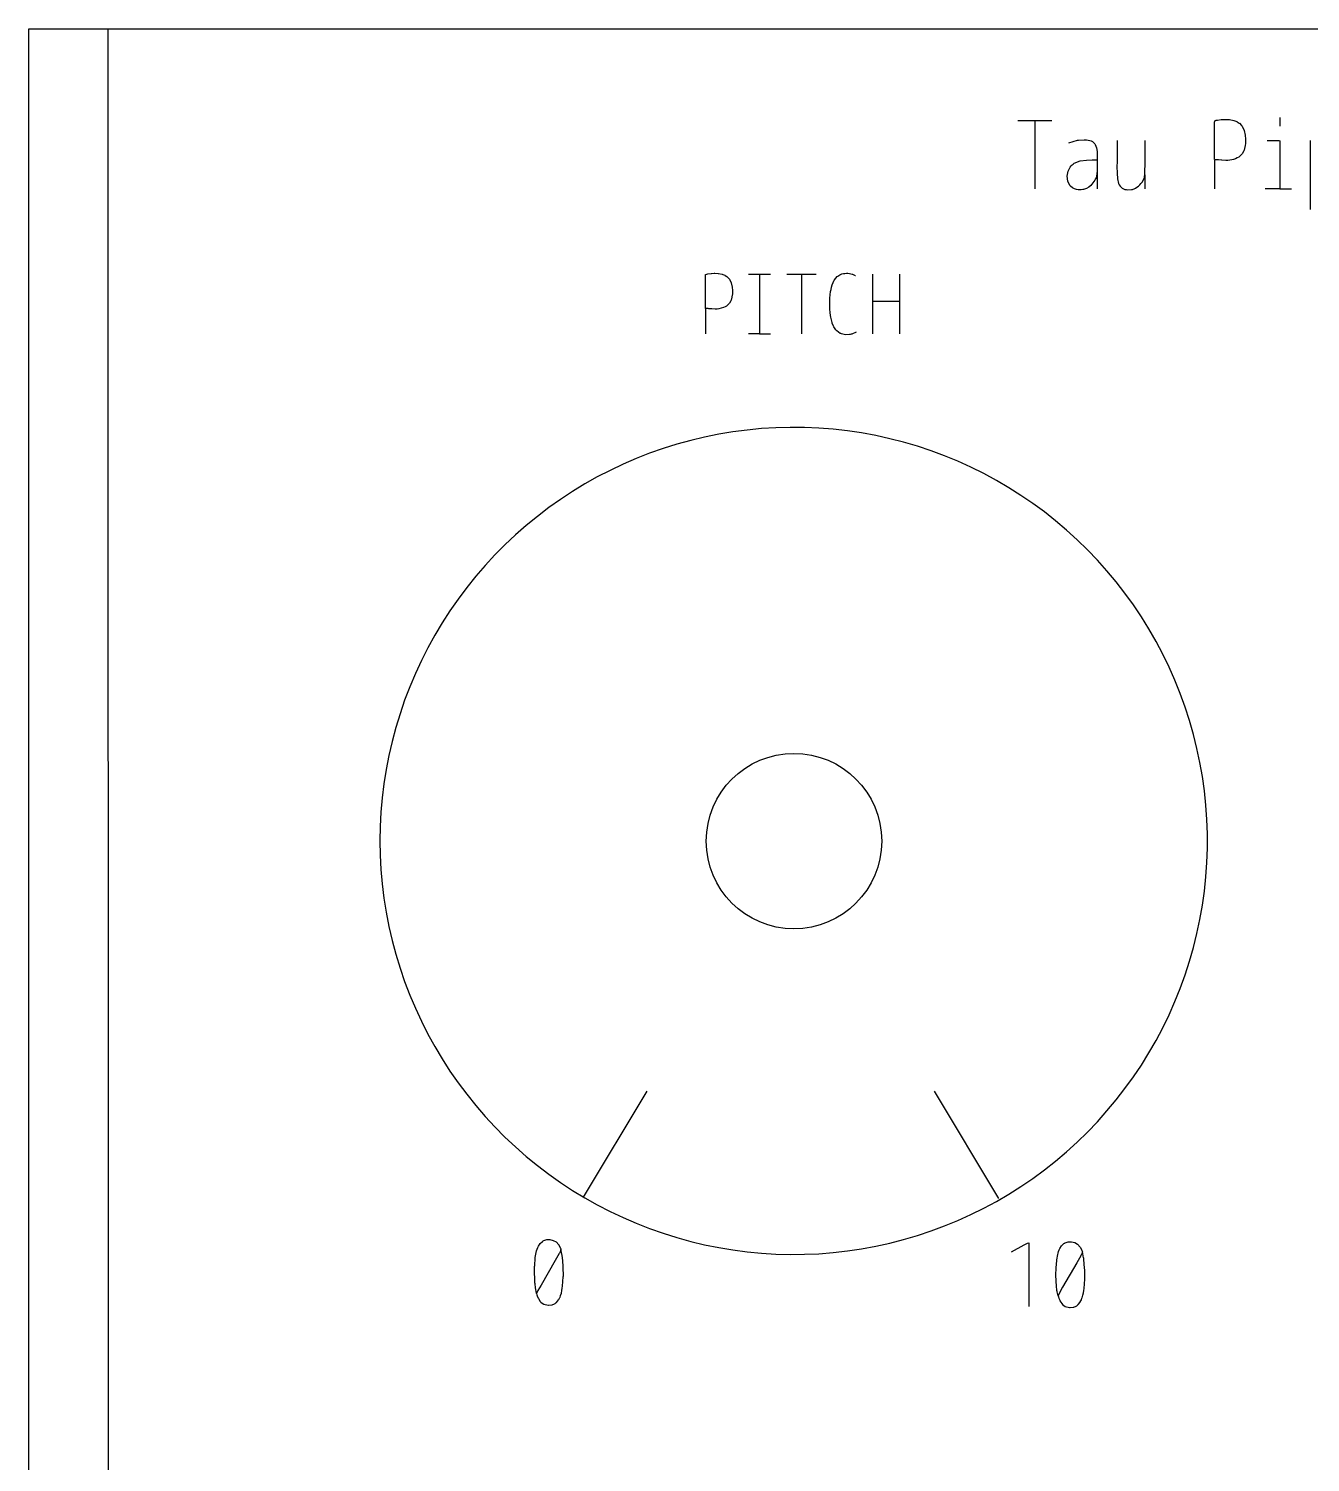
# Model space of a CAD drawing. Header units: inches. Extents: x 0 to 4.24, y -0.04 to 8.77.
# Drawn here: x 0 to 2.014, y 6.498 to 8.75 of the extents above; entities that cross this region are included whole.
import ezdxf

# ---------------------------------------------------------------- set-up
doc = ezdxf.new("R2010")
doc.units = ezdxf.units.IN
doc.header["$MEASUREMENT"] = 0
doc.layers.add('Gravur', color=7, linetype='CONTINUOUS')
doc.layers.add('Kontur', color=7, linetype='CONTINUOUS')

msp = doc.modelspace()

# ---------------------------------------------------------------- linework, layer by layer
at = {"layer": 'Gravur', "color": 255, "linetype": 'CONTINUOUS'}
for p, q in [((0.12457, 8.75016), (0.12503, -0.03724)), ((1.55423, 8.60617), (1.60752, 8.60617)), ((1.58095, 8.60602), (1.58095, 8.49852)), ((1.86319, 8.60312), (1.86342, 8.60507)), ((1.8632, 8.6029), (1.86319, 8.60312)), ((1.86319, 8.60312), (1.86319, 8.60312)), ((1.86342, 8.60507), (1.86358, 8.60532)), ((1.86358, 8.60532), (1.86555, 8.6062)), ((1.86555, 8.6062), (1.86578, 8.60625)), ((1.86578, 8.60625), (1.86759, 8.60654)), ((1.86578, 8.60625), (1.86578, 8.60625)), ((1.86759, 8.60654), (1.86787, 8.60659)), ((1.86787, 8.60659), (1.87363, 8.60737)), ((1.87363, 8.60737), (1.87415, 8.60742)), ((1.87415, 8.60742), (1.87916, 8.60768)), ((1.87415, 8.60742), (1.87415, 8.60742)), ((1.87916, 8.60768), (1.88017, 8.60769)), ((1.88017, 8.60769), (1.88623, 8.60741)), ((1.88623, 8.60741), (1.8869, 8.60734)), ((1.8869, 8.60734), (1.8869, 8.60734)), ((1.8869, 8.60734), (1.89361, 8.606)), ((1.89361, 8.606), (1.8949, 8.60558)), ((1.8949, 8.60558), (1.8983, 8.60411)), ((1.8983, 8.60411), (1.89866, 8.60392)), ((1.89866, 8.60392), (1.89866, 8.60392)), ((1.89866, 8.60392), (1.90176, 8.60196)), ((1.96579, 8.61073), (1.96579, 8.59721)), ((1.86332, 8.60116), (1.8632, 8.6029)), ((1.86332, 8.58977), (1.86332, 8.60116)), ((1.86332, 8.54452), (1.86332, 8.58977)), ((1.90176, 8.60196), (1.90234, 8.60151)), ((1.90234, 8.60151), (1.90568, 8.59814)), ((1.90568, 8.59814), (1.9066, 8.59687)), ((1.9066, 8.59687), (1.9066, 8.59687)), ((1.9066, 8.59687), (1.90983, 8.59023)), ((1.90983, 8.59023), (1.91147, 8.58284)), ((1.91147, 8.58284), (1.91147, 8.58284)), ((1.91147, 8.58284), (1.9119, 8.57671)), ((1.63439, 8.57094), (1.64798, 8.57479)), ((1.64798, 8.57479), (1.64924, 8.57502)), ((1.64924, 8.57502), (1.65859, 8.57576)), ((1.64924, 8.57502), (1.64924, 8.57502)), ((1.65859, 8.57576), (1.6605, 8.57567)), ((1.6605, 8.57567), (1.66163, 8.57558)), ((1.66163, 8.57558), (1.662, 8.57554)), ((1.662, 8.57554), (1.662, 8.57554)), ((1.662, 8.57554), (1.6674, 8.57453)), ((1.6674, 8.57453), (1.66911, 8.57392)), ((1.66911, 8.57392), (1.66911, 8.57392)), ((1.66911, 8.57392), (1.67144, 8.57272)), ((1.67144, 8.57272), (1.67356, 8.57108)), ((1.67356, 8.57108), (1.67529, 8.56908)), ((1.67529, 8.56908), (1.67577, 8.56835)), ((1.67577, 8.56835), (1.67577, 8.56835)), ((1.67577, 8.56835), (1.67789, 8.56314)), ((1.67789, 8.56314), (1.67875, 8.55735)), ((1.70999, 8.57428), (1.70999, 8.54103)), ((1.75402, 8.53891), (1.75402, 8.57428)), ((1.90904, 8.55804), (1.90664, 8.55377)), ((1.90947, 8.55912), (1.90904, 8.55804)), ((1.911, 8.56479), (1.90947, 8.55912)), ((1.91111, 8.56539), (1.911, 8.56479)), ((1.911, 8.56479), (1.911, 8.56479)), ((1.91174, 8.57079), (1.91111, 8.56539)), ((1.9119, 8.57671), (1.91174, 8.57079)), ((1.9459, 8.57428), (1.96063, 8.57428)), ((1.96063, 8.57428), (1.96428, 8.57428)), ((1.96428, 8.57428), (1.96562, 8.57402)), ((1.96562, 8.57402), (1.96579, 8.57003)), ((1.96579, 8.57003), (1.96579, 8.5588)), ((1.96579, 8.5588), (1.96579, 8.51537)), ((2.01361, 8.57428), (2.01349, 8.46602)), ((1.6377, 8.53448), (1.63931, 8.53609)), ((1.63931, 8.53609), (1.64103, 8.5375)), ((1.64103, 8.5375), (1.64287, 8.53874)), ((1.64287, 8.53874), (1.65202, 8.54236)), ((1.64287, 8.53874), (1.64287, 8.53874)), ((1.65202, 8.54236), (1.66219, 8.54377)), ((1.66219, 8.54377), (1.6707, 8.54397)), ((1.66219, 8.54377), (1.66219, 8.54377)), ((1.6707, 8.54397), (1.67872, 8.54392)), ((1.67875, 8.55735), (1.67875, 8.55735)), ((1.67875, 8.55735), (1.6789, 8.55239)), ((1.67888, 8.54062), (1.67879, 8.52856)), ((1.6789, 8.55239), (1.67887, 8.54771)), ((1.67887, 8.54771), (1.67888, 8.54151)), ((1.67888, 8.54151), (1.67888, 8.54062)), ((1.67888, 8.54062), (1.67888, 8.54062)), ((1.70999, 8.54103), (1.70991, 8.53353)), ((1.75388, 8.52674), (1.75402, 8.53688)), ((1.75402, 8.53688), (1.75402, 8.53891)), ((1.86358, 8.5442), (1.86323, 8.54284)), ((1.86323, 8.54284), (1.86324, 8.54268)), ((1.86324, 8.54268), (1.86324, 8.54268)), ((1.86324, 8.54268), (1.86331, 8.5415)), ((1.86331, 8.5415), (1.86332, 8.54133)), ((1.86332, 8.54133), (1.86332, 8.53283)), ((1.86385, 8.54435), (1.86358, 8.5442)), ((1.86608, 8.54438), (1.86385, 8.54435)), ((1.86635, 8.54434), (1.86608, 8.54438)), ((1.86608, 8.54438), (1.86608, 8.54438)), ((1.86833, 8.544), (1.86635, 8.54434)), ((1.86928, 8.54388), (1.86833, 8.544)), ((1.87406, 8.54339), (1.86928, 8.54388)), ((1.87462, 8.54335), (1.87406, 8.54339)), ((1.87406, 8.54339), (1.87406, 8.54339)), ((1.88078, 8.54316), (1.87462, 8.54335)), ((1.88252, 8.54321), (1.88078, 8.54316)), ((1.88426, 8.54331), (1.88252, 8.54321)), ((1.8873, 8.54363), (1.88426, 8.54331)), ((1.88426, 8.54331), (1.88426, 8.54331)), ((1.89029, 8.54414), (1.8873, 8.54363)), ((1.89321, 8.54486), (1.89029, 8.54414)), ((1.89602, 8.54581), (1.89321, 8.54486)), ((1.89869, 8.54702), (1.89602, 8.54581)), ((1.90119, 8.5485), (1.89869, 8.54702)), ((1.90241, 8.54939), (1.90119, 8.5485)), ((1.90119, 8.5485), (1.90119, 8.5485)), ((1.90569, 8.55254), (1.90241, 8.54939)), ((1.90664, 8.55377), (1.90569, 8.55254)), ((1.63171, 8.51867), (1.63298, 8.52616)), ((1.63264, 8.51084), (1.63171, 8.51867)), ((1.63171, 8.51867), (1.63171, 8.51867)), ((1.63298, 8.52616), (1.63623, 8.53268)), ((1.63623, 8.53268), (1.6377, 8.53448)), ((1.67542, 8.5131), (1.675, 8.51236)), ((1.67583, 8.51384), (1.67542, 8.5131)), ((1.67617, 8.51442), (1.67583, 8.51384)), ((1.6775, 8.51698), (1.67617, 8.51442)), ((1.67767, 8.51742), (1.6775, 8.51698)), ((1.6775, 8.51698), (1.6775, 8.51698)), ((1.67782, 8.51787), (1.67767, 8.51742)), ((1.67796, 8.51833), (1.67782, 8.51787)), ((1.67873, 8.52615), (1.67796, 8.51833)), ((1.67869, 8.52415), (1.67857, 8.49852)), ((1.67879, 8.52856), (1.67873, 8.52615)), ((1.70991, 8.53353), (1.7099, 8.5327)), ((1.7099, 8.5327), (1.7099, 8.5327)), ((1.7099, 8.5327), (1.71002, 8.52407)), ((1.71002, 8.52407), (1.71012, 8.52235)), ((1.71012, 8.52235), (1.71068, 8.51523)), ((1.71068, 8.51523), (1.71081, 8.5142)), ((1.71081, 8.5142), (1.71081, 8.5142)), ((1.71081, 8.5142), (1.71119, 8.51175)), ((1.74957, 8.5093), (1.7529, 8.51604)), ((1.7529, 8.51604), (1.75304, 8.51657)), ((1.75304, 8.51657), (1.75316, 8.51709)), ((1.75316, 8.51709), (1.75327, 8.51761)), ((1.75327, 8.51761), (1.75368, 8.52184)), ((1.75327, 8.51761), (1.75327, 8.51761)), ((1.75361, 8.52061), (1.75366, 8.49852)), ((1.75368, 8.52184), (1.75373, 8.52281)), ((1.75373, 8.52281), (1.75386, 8.52608)), ((1.75386, 8.52608), (1.75388, 8.52674)), ((1.75388, 8.52674), (1.75388, 8.52674)), ((1.86332, 8.53283), (1.86332, 8.49852)), ((1.96579, 8.51537), (1.96579, 8.50292)), ((1.636, 8.50395), (1.63264, 8.51084)), ((1.6369, 8.50286), (1.636, 8.50395)), ((1.636, 8.50395), (1.636, 8.50395)), ((1.64016, 8.50005), (1.6369, 8.50286)), ((1.64325, 8.49842), (1.64016, 8.50005)), ((1.64653, 8.49739), (1.64325, 8.49842)), ((1.64893, 8.49701), (1.64653, 8.49739)), ((1.64653, 8.49739), (1.64653, 8.49739)), ((1.65136, 8.49689), (1.64893, 8.49701)), ((1.65381, 8.49701), (1.65136, 8.49689)), ((1.65624, 8.49736), (1.65381, 8.49701)), ((1.6572, 8.49756), (1.65624, 8.49736)), ((1.65624, 8.49736), (1.65624, 8.49736)), ((1.66187, 8.499), (1.6572, 8.49756)), ((1.66559, 8.50098), (1.66187, 8.499)), ((1.66871, 8.50358), (1.66559, 8.50098)), ((1.67213, 8.50773), (1.66871, 8.50358)), ((1.66871, 8.50358), (1.66871, 8.50358)), ((1.675, 8.51236), (1.67213, 8.50773)), ((1.675, 8.51236), (1.675, 8.51236)), ((1.71119, 8.51175), (1.71174, 8.50935)), ((1.71174, 8.50935), (1.71248, 8.50703)), ((1.71248, 8.50703), (1.71346, 8.50483)), ((1.71346, 8.50483), (1.71346, 8.50483)), ((1.71346, 8.50483), (1.71469, 8.50281)), ((1.71469, 8.50281), (1.71623, 8.50095)), ((1.71623, 8.50095), (1.71784, 8.49963)), ((1.71784, 8.49963), (1.71819, 8.4994)), ((1.71819, 8.4994), (1.71819, 8.4994)), ((1.71819, 8.4994), (1.72126, 8.49805)), ((1.72126, 8.49805), (1.72235, 8.49775)), ((1.72235, 8.49775), (1.72235, 8.49775)), ((1.72235, 8.49775), (1.72414, 8.49738)), ((1.72414, 8.49738), (1.72593, 8.49712)), ((1.72593, 8.49712), (1.73295, 8.4973)), ((1.73295, 8.4973), (1.73424, 8.49759)), ((1.73424, 8.49759), (1.73549, 8.49796)), ((1.73549, 8.49796), (1.7367, 8.49841)), ((1.7367, 8.49841), (1.73906, 8.49954)), ((1.7367, 8.49841), (1.7367, 8.49841)), ((1.73906, 8.49954), (1.74131, 8.50096)), ((1.74131, 8.50096), (1.74347, 8.50266)), ((1.74347, 8.50266), (1.74556, 8.50463)), ((1.74556, 8.50463), (1.74759, 8.50685)), ((1.74759, 8.50685), (1.74957, 8.5093)), ((1.95972, 8.49836), (1.94287, 8.49836)), ((1.96397, 8.49836), (1.95972, 8.49836)), ((1.96553, 8.49862), (1.96397, 8.49836)), ((1.96579, 8.50292), (1.96553, 8.49862)), ((1.96595, 8.49836), (1.98401, 8.49836)), ((1.06321, 8.36197), (1.0634, 8.36367)), ((1.06322, 8.36177), (1.06321, 8.36197)), ((1.06321, 8.36197), (1.06321, 8.36197)), ((1.06332, 8.36026), (1.06322, 8.36177)), ((1.06332, 8.35032), (1.06332, 8.36026)), ((1.0634, 8.36367), (1.06354, 8.36389)), ((1.06354, 8.36389), (1.06527, 8.36466)), ((1.06527, 8.36466), (1.06546, 8.3647)), ((1.06546, 8.3647), (1.06705, 8.36496)), ((1.06546, 8.3647), (1.06546, 8.3647)), ((1.06705, 8.36496), (1.06729, 8.365)), ((1.06729, 8.365), (1.07232, 8.36568)), ((1.07232, 8.36568), (1.07277, 8.36572)), ((1.07277, 8.36572), (1.07715, 8.36595)), ((1.07277, 8.36572), (1.07277, 8.36572)), ((1.07715, 8.36595), (1.07803, 8.36596)), ((1.07803, 8.36596), (1.08331, 8.36572)), ((1.08331, 8.36572), (1.0839, 8.36565)), ((1.0839, 8.36565), (1.0839, 8.36565)), ((1.0839, 8.36565), (1.08975, 8.36449)), ((1.08975, 8.36449), (1.09088, 8.36412)), ((1.09088, 8.36412), (1.09385, 8.36284)), ((1.09385, 8.36284), (1.09417, 8.36267)), ((1.09417, 8.36267), (1.09417, 8.36267)), ((1.09417, 8.36267), (1.09687, 8.36095)), ((1.09687, 8.36095), (1.09737, 8.36057)), ((1.09737, 8.36057), (1.10029, 8.35762)), ((1.10029, 8.35762), (1.1011, 8.35652)), ((1.1011, 8.35652), (1.1011, 8.35652)), ((1.1011, 8.35652), (1.10391, 8.35072)), ((1.13073, 8.36463), (1.16532, 8.36463)), ((1.14809, 8.3645), (1.14809, 8.2944)), ((1.19099, 8.36463), (1.2375, 8.36463)), ((1.21431, 8.3645), (1.21431, 8.27068)), ((1.26579, 8.3551), (1.2662, 8.35575)), ((1.2662, 8.35575), (1.27045, 8.36064)), ((1.27045, 8.36064), (1.27143, 8.36143)), ((1.27143, 8.36143), (1.27458, 8.36343)), ((1.27458, 8.36343), (1.2757, 8.36397)), ((1.2757, 8.36397), (1.27784, 8.36481)), ((1.2757, 8.36397), (1.2757, 8.36397)), ((1.27784, 8.36481), (1.28008, 8.36543)), ((1.28008, 8.36543), (1.28237, 8.36582)), ((1.28237, 8.36582), (1.28473, 8.36599)), ((1.28473, 8.36599), (1.28712, 8.36592)), ((1.28712, 8.36592), (1.28954, 8.36563)), ((1.28954, 8.36563), (1.29391, 8.36445)), ((1.29391, 8.36445), (1.29437, 8.36427)), ((1.29437, 8.36427), (1.29437, 8.36427)), ((1.29437, 8.36427), (1.2984, 8.3626)), ((1.2984, 8.3626), (1.29921, 8.36225)), ((1.32555, 8.36463), (1.32555, 8.27068)), ((1.36795, 8.36463), (1.36795, 8.27068)), ((1.06332, 8.31083), (1.06332, 8.35032)), ((1.10391, 8.35072), (1.10534, 8.34427)), ((1.10557, 8.33376), (1.10503, 8.32904)), ((1.10534, 8.34427), (1.10534, 8.34427)), ((1.10534, 8.34427), (1.10572, 8.33892)), ((1.10572, 8.33892), (1.10557, 8.33376)), ((1.25876, 8.32656), (1.25995, 8.3372)), ((1.25995, 8.3372), (1.26061, 8.34069)), ((1.26061, 8.34069), (1.26142, 8.34414)), ((1.26142, 8.34414), (1.26238, 8.34754)), ((1.26238, 8.34754), (1.26378, 8.35126)), ((1.26378, 8.35126), (1.26396, 8.35167)), ((1.26396, 8.35167), (1.26579, 8.3551)), ((1.26396, 8.35167), (1.26396, 8.35167)), ((1.06354, 8.31055), (1.06324, 8.30936)), ((1.06378, 8.31068), (1.06354, 8.31055)), ((1.06573, 8.31071), (1.06378, 8.31068)), ((1.06596, 8.31067), (1.06573, 8.31071)), ((1.06573, 8.31071), (1.06573, 8.31071)), ((1.06769, 8.31038), (1.06596, 8.31067)), ((1.06852, 8.31027), (1.06769, 8.31038)), ((1.09186, 8.31196), (1.08425, 8.31005)), ((1.09419, 8.31301), (1.09186, 8.31196)), ((1.09637, 8.31431), (1.09419, 8.31301)), ((1.09743, 8.31508), (1.09637, 8.31431)), ((1.09637, 8.31431), (1.09637, 8.31431)), ((1.10029, 8.31783), (1.09743, 8.31508)), ((1.10113, 8.3189), (1.10029, 8.31783)), ((1.10322, 8.32262), (1.10113, 8.3189)), ((1.1036, 8.32357), (1.10322, 8.32262)), ((1.10493, 8.32851), (1.1036, 8.32357)), ((1.10503, 8.32904), (1.10493, 8.32851)), ((1.10493, 8.32851), (1.10493, 8.32851)), ((1.25867, 8.32483), (1.25876, 8.32656)), ((1.25892, 8.30937), (1.25867, 8.32483)), ((1.25876, 8.32656), (1.25876, 8.32656)), ((1.32568, 8.32223), (1.36782, 8.32223)), ((1.06324, 8.30936), (1.06325, 8.30923)), ((1.06325, 8.30923), (1.06325, 8.30923)), ((1.06325, 8.30923), (1.06331, 8.30819)), ((1.06331, 8.30819), (1.06332, 8.30805)), ((1.06332, 8.30805), (1.06332, 8.30063)), ((1.06332, 8.30063), (1.06332, 8.27068)), ((1.07269, 8.30984), (1.06852, 8.31027)), ((1.07318, 8.3098), (1.07269, 8.30984)), ((1.07269, 8.30984), (1.07269, 8.30984)), ((1.07856, 8.30964), (1.07318, 8.3098)), ((1.08007, 8.30969), (1.07856, 8.30964)), ((1.08159, 8.30978), (1.08007, 8.30969)), ((1.08425, 8.31005), (1.08159, 8.30978)), ((1.08159, 8.30978), (1.08159, 8.30978)), ((1.14809, 8.2944), (1.14809, 8.27677)), ((1.25931, 8.30443), (1.25892, 8.30937)), ((1.25989, 8.29947), (1.25931, 8.30443)), ((1.26032, 8.29671), (1.25989, 8.29947)), ((1.25989, 8.29947), (1.25989, 8.29947)), ((1.26228, 8.28857), (1.26032, 8.29671)), ((1.2626, 8.2876), (1.26228, 8.28857)), ((1.26228, 8.28857), (1.26228, 8.28857)), ((1.14345, 8.27055), (1.13073, 8.27055)), ((1.14786, 8.27077), (1.14345, 8.27055)), ((1.14809, 8.2724), (1.14786, 8.27077)), ((1.14809, 8.27677), (1.14809, 8.2724)), ((1.14822, 8.27055), (1.16532, 8.27055)), ((1.26453, 8.28287), (1.2626, 8.2876)), ((1.26505, 8.28185), (1.26453, 8.28287)), ((1.26829, 8.27705), (1.26505, 8.28185)), ((1.26878, 8.27649), (1.26829, 8.27705)), ((1.26829, 8.27705), (1.26829, 8.27705)), ((1.26928, 8.27595), (1.26878, 8.27649)), ((1.2698, 8.27542), (1.26928, 8.27595)), ((1.2751, 8.27151), (1.2698, 8.27542)), ((1.276, 8.27107), (1.2751, 8.27151)), ((1.27692, 8.27069), (1.276, 8.27107)), ((1.27897, 8.27001), (1.27692, 8.27069)), ((1.27692, 8.27069), (1.27692, 8.27069)), ((1.28109, 8.26955), (1.27897, 8.27001)), ((1.28325, 8.26928), (1.28109, 8.26955)), ((1.28984, 8.26959), (1.28325, 8.26928)), ((1.29092, 8.26979), (1.28984, 8.26959)), ((1.28984, 8.26959), (1.28984, 8.26959)), ((1.292, 8.27003), (1.29092, 8.26979)), ((1.29306, 8.2703), (1.292, 8.27003)), ((1.30001, 8.2732), (1.29306, 8.2703)), ((1.06205, 8.10859), (1.0401, 8.10335)), ((1.08416, 8.11306), (1.06205, 8.10859)), ((1.10642, 8.11676), (1.08416, 8.11306)), ((1.12879, 8.11969), (1.10642, 8.11676)), ((1.15125, 8.12184), (1.12879, 8.11969)), ((1.17377, 8.12321), (1.15125, 8.12184)), ((1.19633, 8.12379), (1.17377, 8.12321)), ((1.21889, 8.1236), (1.19633, 8.12379)), ((1.24143, 8.12262), (1.21889, 8.1236)), ((1.26393, 8.12086), (1.24143, 8.12262)), ((1.28634, 8.11832), (1.26393, 8.12086)), ((1.30866, 8.11501), (1.28634, 8.11832)), ((1.33085, 8.11092), (1.30866, 8.11501)), ((1.35289, 8.10607), (1.33085, 8.11092)), ((0.99682, 8.09062), (0.97554, 8.08313)), ((1.01835, 8.09736), (0.99682, 8.09062)), ((1.0401, 8.10335), (1.01835, 8.09736)), ((1.37474, 8.10045), (1.35289, 8.10607)), ((1.39638, 8.09408), (1.37474, 8.10045)), ((1.41779, 8.08697), (1.39638, 8.09408)), ((1.43894, 8.07911), (1.41779, 8.08697)), ((0.93382, 8.06596), (0.91343, 8.05631)), ((0.95453, 8.07491), (0.93382, 8.06596)), ((0.97554, 8.08313), (0.95453, 8.07491)), ((1.4598, 8.07053), (1.43894, 8.07911)), ((1.48036, 8.06122), (1.4598, 8.07053)), ((0.89339, 8.04595), (0.87372, 8.0349)), ((0.91343, 8.05631), (0.89339, 8.04595)), ((1.50058, 8.05121), (1.48036, 8.06122)), ((1.52043, 8.04051), (1.50058, 8.05121)), ((1.53991, 8.02912), (1.52043, 8.04051)), ((0.85444, 8.02318), (0.83559, 8.01079)), ((0.87372, 8.0349), (0.85444, 8.02318)), ((1.55897, 8.01707), (1.53991, 8.02912)), ((0.81718, 7.99776), (0.79923, 7.9841)), ((0.83559, 8.01079), (0.81718, 7.99776)), ((1.57761, 8.00436), (1.55897, 8.01707)), ((1.5958, 7.99101), (1.57761, 8.00436)), ((0.79923, 7.9841), (0.78176, 7.96982)), ((1.61351, 7.97703), (1.5958, 7.99101)), ((1.63072, 7.96246), (1.61351, 7.97703)), ((0.7648, 7.95495), (0.74837, 7.93949)), ((0.78176, 7.96982), (0.7648, 7.95495)), ((1.64742, 7.94729), (1.63072, 7.96246)), ((0.74837, 7.93949), (0.73249, 7.92348)), ((1.66358, 7.93156), (1.64742, 7.94729)), ((1.67918, 7.91527), (1.66358, 7.93156)), ((0.71717, 7.90693), (0.70243, 7.88985)), ((0.73249, 7.92348), (0.71717, 7.90693)), ((1.69421, 7.89845), (1.67918, 7.91527)), ((0.70243, 7.88985), (0.6883, 7.87227)), ((1.70865, 7.88112), (1.69421, 7.89845)), ((0.6883, 7.87227), (0.67478, 7.85421)), ((1.72247, 7.8633), (1.70865, 7.88112)), ((1.73567, 7.84501), (1.72247, 7.8633)), ((0.67478, 7.85421), (0.66191, 7.8357)), ((1.74823, 7.82628), (1.73567, 7.84501)), ((0.64968, 7.81675), (0.63811, 7.79739)), ((0.66191, 7.8357), (0.64968, 7.81675)), ((1.76013, 7.80712), (1.74823, 7.82628)), ((0.63811, 7.79739), (0.62723, 7.77763)), ((1.77135, 7.78756), (1.76013, 7.80712)), ((0.62723, 7.77763), (0.61704, 7.75752)), ((1.78189, 7.76762), (1.77135, 7.78756)), ((0.61704, 7.75752), (0.60755, 7.73706)), ((1.79173, 7.74733), (1.78189, 7.76762)), ((1.80086, 7.72671), (1.79173, 7.74733)), ((0.60755, 7.73706), (0.59878, 7.71628)), ((1.80927, 7.70578), (1.80086, 7.72671)), ((0.59878, 7.71628), (0.59074, 7.69521)), ((1.81694, 7.68458), (1.80927, 7.70578)), ((0.59074, 7.69521), (0.58343, 7.67388)), ((1.82388, 7.66312), (1.81694, 7.68458)), ((0.58343, 7.67388), (0.57687, 7.6523)), ((1.83006, 7.64144), (1.82388, 7.66312)), ((0.57687, 7.6523), (0.57106, 7.63052)), ((1.83549, 7.61955), (1.83006, 7.64144)), ((0.57106, 7.63052), (0.56602, 7.60854)), ((1.84016, 7.59749), (1.83549, 7.61955)), ((0.56602, 7.60854), (0.56173, 7.5864)), ((1.84405, 7.57528), (1.84016, 7.59749)), ((0.56173, 7.5864), (0.55822, 7.56412)), ((1.84718, 7.55294), (1.84405, 7.57528)), ((0.55822, 7.56412), (0.55549, 7.54174)), ((1.84952, 7.53052), (1.84718, 7.55294)), ((0.55549, 7.54174), (0.55353, 7.51928)), ((1.85109, 7.50802), (1.84952, 7.53052)), ((0.55353, 7.51928), (0.55236, 7.49676)), ((1.85187, 7.48549), (1.85109, 7.50802)), ((0.55236, 7.49676), (0.55197, 7.47421)), ((1.85187, 7.46294), (1.85187, 7.48549)), ((0.55197, 7.47421), (0.55236, 7.45167)), ((1.85109, 7.4404), (1.85187, 7.46294)), ((0.55236, 7.45167), (0.55353, 7.42915)), ((1.84952, 7.41791), (1.85109, 7.4404)), ((0.55353, 7.42915), (0.55549, 7.40668)), ((1.84718, 7.39548), (1.84952, 7.41791)), ((0.55549, 7.40668), (0.55822, 7.3843)), ((1.84405, 7.37315), (1.84718, 7.39548)), ((0.55822, 7.3843), (0.56173, 7.36203)), ((1.84016, 7.35094), (1.84405, 7.37315)), ((0.56173, 7.36203), (0.56602, 7.33989)), ((1.83549, 7.32888), (1.84016, 7.35094)), ((0.56602, 7.33989), (0.57106, 7.31791)), ((1.83006, 7.30699), (1.83549, 7.32888)), ((0.57106, 7.31791), (0.57687, 7.29612)), ((1.82388, 7.2853), (1.83006, 7.30699)), ((0.57687, 7.29612), (0.58343, 7.27455)), ((0.58343, 7.27455), (0.59074, 7.25321)), ((1.81694, 7.26385), (1.82388, 7.2853)), ((0.59074, 7.25321), (0.59878, 7.23214)), ((1.80927, 7.24264), (1.81694, 7.26385)), ((0.59878, 7.23214), (0.60755, 7.21137)), ((1.80086, 7.22172), (1.80927, 7.24264)), ((0.60755, 7.21137), (0.61704, 7.19091)), ((1.79173, 7.2011), (1.80086, 7.22172)), ((0.61704, 7.19091), (0.62723, 7.17079)), ((1.78189, 7.18081), (1.79173, 7.2011)), ((0.62723, 7.17079), (0.63811, 7.15104)), ((1.77135, 7.16087), (1.78189, 7.18081)), ((0.63811, 7.15104), (0.64968, 7.13168)), ((1.74823, 7.12215), (1.76013, 7.14131)), ((1.76013, 7.14131), (1.77135, 7.16087)), ((0.64968, 7.13168), (0.66191, 7.11272)), ((1.73567, 7.10341), (1.74823, 7.12215)), ((0.66191, 7.11272), (0.67478, 7.09421)), ((0.67478, 7.09421), (0.6883, 7.07615)), ((1.72247, 7.08512), (1.73567, 7.10341)), ((0.6883, 7.07615), (0.70243, 7.05858)), ((0.97122, 7.08129), (0.87137, 6.91438)), ((1.4227, 7.08115), (1.52367, 6.91263)), ((1.70865, 7.0673), (1.72247, 7.08512)), ((0.70243, 7.05858), (0.71717, 7.0415)), ((1.67918, 7.03316), (1.69421, 7.04997)), ((1.69421, 7.04997), (1.70865, 7.0673)), ((0.71717, 7.0415), (0.73249, 7.02494)), ((1.66358, 7.01687), (1.67918, 7.03316)), ((0.73249, 7.02494), (0.74837, 7.00893)), ((0.74837, 7.00893), (0.7648, 6.99348)), ((1.64742, 7.00113), (1.66358, 7.01687)), ((0.7648, 6.99348), (0.78176, 6.9786)), ((1.61351, 6.97139), (1.63072, 6.98597)), ((1.63072, 6.98597), (1.64742, 7.00113)), ((0.78176, 6.9786), (0.79923, 6.96433)), ((0.79923, 6.96433), (0.81718, 6.95067)), ((1.5958, 6.95742), (1.61351, 6.97139)), ((0.81718, 6.95067), (0.83559, 6.93763)), ((0.83559, 6.93763), (0.85444, 6.92525)), ((1.55897, 6.93136), (1.57761, 6.94407)), ((1.57761, 6.94407), (1.5958, 6.95742)), ((0.85444, 6.92525), (0.87372, 6.91353)), ((1.52043, 6.90792), (1.53991, 6.9193)), ((1.53991, 6.9193), (1.55897, 6.93136)), ((0.87372, 6.91353), (0.89339, 6.90248)), ((0.89339, 6.90248), (0.91343, 6.89212)), ((0.91343, 6.89212), (0.93382, 6.88246)), ((1.48036, 6.8872), (1.50058, 6.89721)), ((1.50058, 6.89721), (1.52043, 6.90792)), ((0.93382, 6.88246), (0.95453, 6.87352)), ((0.95453, 6.87352), (0.97554, 6.8653)), ((1.41779, 6.86146), (1.43894, 6.86932)), ((1.43894, 6.86932), (1.4598, 6.8779)), ((1.4598, 6.8779), (1.48036, 6.8872)), ((0.8086, 6.8461), (0.8093, 6.84646)), ((0.8093, 6.84646), (0.81402, 6.84789)), ((0.8093, 6.84646), (0.8093, 6.84646)), ((0.81402, 6.84789), (0.819, 6.848)), ((0.819, 6.848), (0.819, 6.848)), ((0.819, 6.848), (0.82417, 6.84675)), ((0.82417, 6.84675), (0.82871, 6.84417)), ((0.97554, 6.8653), (0.99682, 6.85781)), ((0.99682, 6.85781), (1.01835, 6.85106)), ((1.01835, 6.85106), (1.0401, 6.84507)), ((1.35289, 6.84236), (1.37474, 6.84797)), ((1.37474, 6.84797), (1.39638, 6.85434)), ((1.39638, 6.85434), (1.41779, 6.86146)), ((0.79603, 6.81994), (0.79745, 6.82781)), ((0.79745, 6.82781), (0.79813, 6.83037)), ((0.79813, 6.83037), (0.79893, 6.83289)), ((0.79893, 6.83289), (0.79987, 6.83536)), ((0.79987, 6.83536), (0.80039, 6.83654)), ((0.79987, 6.83536), (0.79987, 6.83536)), ((0.80039, 6.83654), (0.80094, 6.83771)), ((0.80094, 6.83771), (0.80338, 6.84158)), ((0.80338, 6.84158), (0.80371, 6.84198)), ((0.80371, 6.84198), (0.80714, 6.8452)), ((0.80371, 6.84198), (0.80371, 6.84198)), ((0.80714, 6.8452), (0.80791, 6.8457)), ((0.80791, 6.8457), (0.8086, 6.8461)), ((0.83366, 6.8261), (0.82727, 6.81507)), ((0.82871, 6.84417), (0.83278, 6.83959)), ((0.83278, 6.83959), (0.83309, 6.83911)), ((0.83309, 6.83911), (0.83309, 6.83911)), ((0.83309, 6.83911), (0.8355, 6.83436)), ((0.8339, 6.82652), (0.83366, 6.8261)), ((0.83501, 6.8285), (0.8339, 6.82652)), ((0.83514, 6.82876), (0.83501, 6.8285)), ((0.83501, 6.8285), (0.83501, 6.8285)), ((0.8362, 6.83208), (0.83514, 6.82876)), ((0.8355, 6.83436), (0.83585, 6.83343)), ((0.83585, 6.83343), (0.8362, 6.83208)), ((0.8382, 6.82285), (0.83621, 6.83213)), ((1.0401, 6.84507), (1.06205, 6.83984)), ((1.06205, 6.83984), (1.08416, 6.83536)), ((1.08416, 6.83536), (1.10642, 6.83166)), ((1.10642, 6.83166), (1.12879, 6.82874)), ((1.12879, 6.82874), (1.15125, 6.82659)), ((1.15125, 6.82659), (1.17377, 6.82522)), ((1.17377, 6.82522), (1.19633, 6.82463)), ((1.19633, 6.82463), (1.21889, 6.82483)), ((1.21889, 6.82483), (1.24143, 6.8258)), ((1.24143, 6.8258), (1.26393, 6.82756)), ((1.26393, 6.82756), (1.28634, 6.8301)), ((1.28634, 6.8301), (1.30866, 6.83342)), ((1.30866, 6.83342), (1.33085, 6.8375)), ((1.33085, 6.8375), (1.35289, 6.84236)), ((1.54432, 6.82879), (1.56413, 6.83976)), ((1.56413, 6.83976), (1.56951, 6.84248)), ((1.56951, 6.84248), (1.57129, 6.84271)), ((1.57129, 6.84271), (1.57163, 6.84124)), ((1.57163, 6.84124), (1.57163, 6.83699)), ((1.57163, 6.83699), (1.57163, 6.81888)), ((1.61536, 6.81639), (1.61678, 6.82427)), ((1.61678, 6.82427), (1.61746, 6.82683)), ((1.61746, 6.82683), (1.61826, 6.82935)), ((1.61826, 6.82935), (1.6192, 6.83181)), ((1.6192, 6.83181), (1.61972, 6.833)), ((1.6192, 6.83181), (1.6192, 6.83181)), ((1.61972, 6.833), (1.62027, 6.83416)), ((1.62027, 6.83416), (1.62271, 6.83804)), ((1.62271, 6.83804), (1.62304, 6.83844)), ((1.62304, 6.83844), (1.62647, 6.84166)), ((1.62304, 6.83844), (1.62304, 6.83844)), ((1.62647, 6.84166), (1.62724, 6.84216)), ((1.62724, 6.84216), (1.62793, 6.84256)), ((1.62793, 6.84256), (1.62864, 6.84292)), ((1.62864, 6.84292), (1.63335, 6.84435)), ((1.62864, 6.84292), (1.62864, 6.84292)), ((1.63335, 6.84435), (1.63833, 6.84446)), ((1.63833, 6.84446), (1.63833, 6.84446)), ((1.63833, 6.84446), (1.6435, 6.84321)), ((1.6435, 6.84321), (1.64804, 6.84063)), ((1.64804, 6.84063), (1.65211, 6.83605)), ((1.65211, 6.83605), (1.65242, 6.83556)), ((1.65242, 6.83556), (1.65242, 6.83556)), ((1.65242, 6.83556), (1.65483, 6.83082)), ((1.65434, 6.82496), (1.65323, 6.82298)), ((1.65447, 6.82522), (1.65434, 6.82496)), ((1.65434, 6.82496), (1.65434, 6.82496)), ((1.65553, 6.82854), (1.65447, 6.82522)), ((1.65483, 6.83082), (1.65518, 6.82988)), ((1.65518, 6.82988), (1.65553, 6.82854)), ((1.65753, 6.81931), (1.65554, 6.82859)), ((0.79465, 6.79714), (0.79494, 6.80549)), ((0.79494, 6.80549), (0.79502, 6.80714)), ((0.79502, 6.80714), (0.79587, 6.81865)), ((0.79587, 6.81865), (0.79603, 6.81994)), ((0.79603, 6.81994), (0.79603, 6.81994)), ((0.82727, 6.81507), (0.80499, 6.77657)), ((0.83833, 6.82205), (0.8382, 6.82285)), ((0.83845, 6.82126), (0.83833, 6.82205)), ((0.83856, 6.82046), (0.83845, 6.82126)), ((0.83976, 6.80686), (0.83856, 6.82046)), ((0.83992, 6.80421), (0.83976, 6.80686)), ((0.84007, 6.79082), (0.83992, 6.80421)), ((1.57163, 6.81888), (1.57163, 6.74275)), ((1.61398, 6.7936), (1.61427, 6.80194)), ((1.61427, 6.80194), (1.61435, 6.8036)), ((1.61435, 6.8036), (1.6152, 6.81511)), ((1.6152, 6.81511), (1.61536, 6.81639)), ((1.61536, 6.81639), (1.61536, 6.81639)), ((1.6466, 6.81152), (1.62433, 6.77303)), ((1.65299, 6.82256), (1.6466, 6.81152)), ((1.65323, 6.82298), (1.65299, 6.82256)), ((1.65766, 6.81851), (1.65753, 6.81931)), ((1.65778, 6.81771), (1.65766, 6.81851)), ((1.65789, 6.81692), (1.65778, 6.81771)), ((1.65909, 6.80331), (1.65789, 6.81692)), ((1.65925, 6.80067), (1.65909, 6.80331)), ((0.79464, 6.79622), (0.79465, 6.79714)), ((0.795, 6.78605), (0.79464, 6.79622)), ((0.79465, 6.79714), (0.79465, 6.79714)), ((0.7951, 6.78494), (0.795, 6.78605)), ((0.79551, 6.77938), (0.7951, 6.78494)), ((0.79555, 6.77874), (0.79551, 6.77938)), ((0.79551, 6.77938), (0.79551, 6.77938)), ((0.8388, 6.77488), (0.84001, 6.78921)), ((0.84001, 6.78921), (0.84007, 6.79082)), ((0.84007, 6.79082), (0.84007, 6.79082)), ((1.61397, 6.79267), (1.61398, 6.7936)), ((1.61433, 6.78251), (1.61397, 6.79267)), ((1.61398, 6.7936), (1.61398, 6.7936)), ((1.61443, 6.7814), (1.61433, 6.78251)), ((1.61484, 6.77584), (1.61443, 6.7814)), ((1.65813, 6.77133), (1.65934, 6.78567)), ((1.6594, 6.78728), (1.65925, 6.80067)), ((1.65934, 6.78567), (1.6594, 6.78728)), ((1.6594, 6.78728), (1.6594, 6.78728)), ((0.79628, 6.77162), (0.79555, 6.77874)), ((0.79632, 6.77137), (0.79628, 6.77162)), ((0.79657, 6.76981), (0.79632, 6.77137)), ((0.79664, 6.76944), (0.79657, 6.76981)), ((0.79797, 6.76332), (0.79664, 6.76944)), ((0.80001, 6.76794), (0.79799, 6.76339)), ((0.79799, 6.76339), (0.79848, 6.76132)), ((0.79848, 6.76132), (0.79852, 6.76118)), ((0.79852, 6.76118), (0.79852, 6.76118)), ((0.79852, 6.76118), (0.79902, 6.75982)), ((0.79902, 6.75982), (0.79916, 6.75945)), ((0.79916, 6.75945), (0.80053, 6.75614)), ((0.80499, 6.77657), (0.80001, 6.76794)), ((0.83286, 6.75361), (0.83458, 6.75693)), ((0.83458, 6.75693), (0.83487, 6.75761)), ((0.83487, 6.75761), (0.83558, 6.75948)), ((0.83558, 6.75948), (0.8358, 6.76011)), ((0.8358, 6.76011), (0.83692, 6.76404)), ((0.8358, 6.76011), (0.8358, 6.76011)), ((0.83692, 6.76404), (0.83777, 6.76805)), ((0.83777, 6.76805), (0.83833, 6.77146)), ((0.83777, 6.76805), (0.83777, 6.76805)), ((0.83833, 6.77146), (0.8388, 6.77488)), ((1.61488, 6.77519), (1.61484, 6.77584)), ((1.61484, 6.77584), (1.61484, 6.77584)), ((1.61561, 6.76808), (1.61488, 6.77519)), ((1.61565, 6.76782), (1.61561, 6.76808)), ((1.6159, 6.76626), (1.61565, 6.76782)), ((1.61597, 6.76589), (1.6159, 6.76626)), ((1.6173, 6.75978), (1.61597, 6.76589)), ((1.61934, 6.7644), (1.61732, 6.75984)), ((1.61732, 6.75984), (1.61781, 6.75777)), ((1.61781, 6.75777), (1.61785, 6.75764)), ((1.61785, 6.75764), (1.61785, 6.75764)), ((1.61785, 6.75764), (1.61835, 6.75628)), ((1.62433, 6.77303), (1.61934, 6.7644)), ((1.65491, 6.75594), (1.65513, 6.75657)), ((1.65513, 6.75657), (1.65625, 6.7605)), ((1.65513, 6.75657), (1.65513, 6.75657)), ((1.65625, 6.7605), (1.6571, 6.76451)), ((1.6571, 6.76451), (1.65766, 6.76792)), ((1.6571, 6.76451), (1.6571, 6.76451)), ((1.65766, 6.76792), (1.65813, 6.77133)), ((0.80053, 6.75614), (0.80084, 6.75549)), ((0.80084, 6.75549), (0.80084, 6.75549)), ((0.80084, 6.75549), (0.8037, 6.75088)), ((0.8037, 6.75088), (0.80489, 6.74955)), ((0.80489, 6.74955), (0.80489, 6.74955)), ((0.80489, 6.74955), (0.80693, 6.74783)), ((0.80693, 6.74783), (0.80932, 6.74649)), ((0.80932, 6.74649), (0.81595, 6.74485)), ((0.81595, 6.74485), (0.81692, 6.7448)), ((0.81692, 6.7448), (0.82172, 6.74526)), ((0.82172, 6.74526), (0.82266, 6.7455)), ((0.82266, 6.7455), (0.82623, 6.74696)), ((0.82266, 6.7455), (0.82266, 6.7455)), ((0.82623, 6.74696), (0.82734, 6.74764)), ((0.82734, 6.74764), (0.8284, 6.74841)), ((0.8284, 6.74841), (0.82942, 6.74928)), ((0.82942, 6.74928), (0.83262, 6.75321)), ((0.83262, 6.75321), (0.83286, 6.75361)), ((0.83286, 6.75361), (0.83286, 6.75361)), ((1.61835, 6.75628), (1.61849, 6.75591)), ((1.61849, 6.75591), (1.61986, 6.7526)), ((1.61986, 6.7526), (1.62017, 6.75195)), ((1.62017, 6.75195), (1.62017, 6.75195)), ((1.62017, 6.75195), (1.62303, 6.74734)), ((1.62303, 6.74734), (1.62422, 6.746)), ((1.62422, 6.746), (1.62422, 6.746)), ((1.62422, 6.746), (1.62626, 6.74428)), ((1.62626, 6.74428), (1.62865, 6.74295)), ((1.62865, 6.74295), (1.63528, 6.74131)), ((1.63528, 6.74131), (1.63625, 6.74126)), ((1.63625, 6.74126), (1.64105, 6.74171)), ((1.64105, 6.74171), (1.64199, 6.74195)), ((1.64199, 6.74195), (1.64556, 6.74342)), ((1.64199, 6.74195), (1.64199, 6.74195)), ((1.64556, 6.74342), (1.64667, 6.74409)), ((1.64667, 6.74409), (1.64773, 6.74487)), ((1.64773, 6.74487), (1.64875, 6.74573)), ((1.64875, 6.74573), (1.65195, 6.74967)), ((1.65195, 6.74967), (1.65219, 6.75006)), ((1.65219, 6.75006), (1.65391, 6.75339)), ((1.65219, 6.75006), (1.65219, 6.75006)), ((1.65391, 6.75339), (1.6542, 6.75407)), ((1.6542, 6.75407), (1.65491, 6.75594))]:
    msp.add_line(p, q, dxfattribs=at)
at = {"layer": 'Kontur', "color": 7, "linetype": 'CONTINUOUS'}
for p, q in [((0, 0), (0, 8.75)), ((0, 8.75), (4.24, 8.75))]:
    msp.add_line(p, q, dxfattribs=at)
msp.add_circle((1.2024, 7.4739), 0.1378, dxfattribs=at)

doc.saveas('drawing.dxf')
